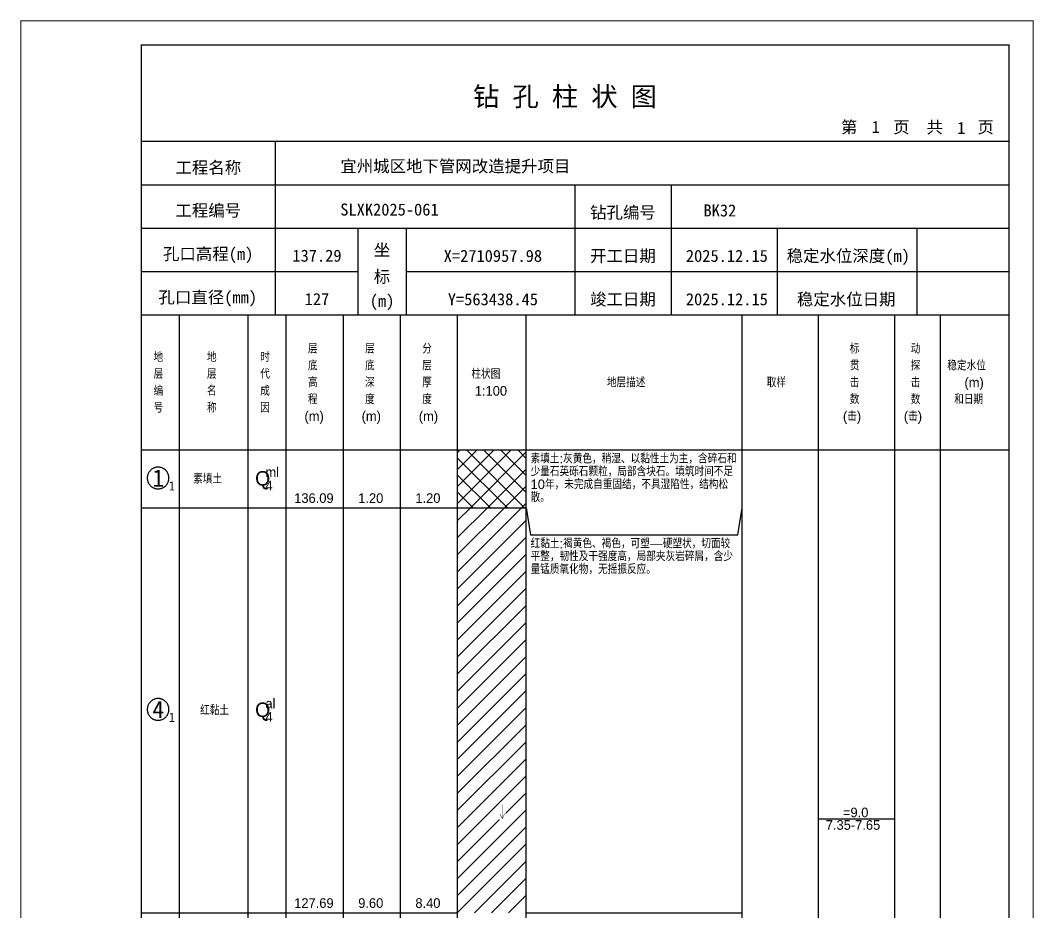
# Model space of a CAD drawing. Header units: millimetres. Extents: x 12489 to 89920, y 4630 to 4927.
# Drawn here: x 19309.3 to 19519.6, y 4741.7 to 4926.8 of the extents above; entities that cross this region are included whole.
import ezdxf
from ezdxf.enums import TextEntityAlignment as Align

# ---------------------------------------------------------------- set-up
doc = ezdxf.new("R2010")
doc.units = ezdxf.units.MM
doc.layers.add('ZZT_TC', color=7, linetype='Continuous')
doc.styles.add('成果图图块', font='', dxfattribs={"height": 2.5})
doc.styles.add('成果图模板', font='')
doc.styles.add('成果图模板标题', font='simhei.ttf')
doc.styles.add('成果图表体', font='Comfont.shx', dxfattribs={"height": 2, "bigfont": 'Hztxt12a.shx'})
doc.styles.get('成果图图块').set_extended_font_data('FangSong_GB2312')
doc.styles.get('成果图模板').set_extended_font_data('FangSong_GB2312')

# ---------------------------------------------------------------- blocks, each defined once
blk = doc.blocks.new('DCBH-1-1-969', base_point=(0.3, -0.11))
at = {"layer": 'ZZT_TC', "color": 7}
blk.add_polyline3d([(-0.19, 2.31, 0), (-0.3, 2.31, 0), (-0.41, 2.3, 0), (-0.52, 2.29, 0), (-0.63, 2.27, 0), (-0.73, 2.24, 0), (-0.84, 2.21, 0), (-0.95, 2.18, 0), (-1.05, 2.14, 0), (-1.15, 2.09, 0), (-1.25, 2.04, 0), (-1.35, 1.99, 0), (-1.44, 1.93, 0), (-1.53, 1.87, 0), (-1.62, 1.8, 0), (-1.7, 1.73, 0), (-1.78, 1.65, 0), (-1.86, 1.57, 0), (-1.93, 1.49, 0), (-2, 1.4, 0), (-2.06, 1.31, 0), (-2.12, 1.22, 0), (-2.17, 1.12, 0), (-2.22, 1.02, 0), (-2.27, 0.92, 0), (-2.31, 0.82, 0), (-2.34, 0.71, 0), (-2.37, 0.61, 0), (-2.4, 0.5, 0), (-2.41, 0.39, 0), (-2.43, 0.28, 0), (-2.44, 0.17, 0), (-2.44, 0.06, 0), (-2.44, -0.05, 0), (-2.43, -0.16, 0), (-2.41, -0.27, 0), (-2.4, -0.38, 0), (-2.37, -0.49, 0), (-2.34, -0.6, 0), (-2.31, -0.7, 0), (-2.27, -0.8, 0), (-2.22, -0.9, 0), (-2.17, -1, 0), (-2.12, -1.1, 0), (-2.06, -1.19, 0), (-2, -1.28, 0), (-1.93, -1.37, 0), (-1.86, -1.45, 0), (-1.78, -1.53, 0), (-1.7, -1.61, 0), (-1.62, -1.68, 0), (-1.53, -1.75, 0), (-1.44, -1.81, 0), (-1.35, -1.87, 0), (-1.25, -1.93, 0), (-1.15, -1.98, 0), (-1.05, -2.02, 0), (-0.95, -2.06, 0), (-0.84, -2.1, 0), (-0.73, -2.13, 0), (-0.63, -2.15, 0), (-0.52, -2.17, 0), (-0.41, -2.18, 0), (-0.3, -2.19, 0), (-0.19, -2.19, 0), (-0.08, -2.19, 0), (0.03, -2.18, 0), (0.14, -2.17, 0), (0.25, -2.15, 0), (0.36, -2.13, 0), (0.47, -2.1, 0), (0.57, -2.06, 0), (0.67, -2.02, 0), (0.77, -1.98, 0), (0.87, -1.93, 0), (0.97, -1.87, 0), (1.06, -1.81, 0), (1.15, -1.75, 0), (1.24, -1.68, 0), (1.32, -1.61, 0), (1.4, -1.53, 0), (1.48, -1.45, 0), (1.55, -1.37, 0), (1.62, -1.28, 0), (1.68, -1.19, 0), (1.74, -1.1, 0), (1.8, -1, 0), (1.85, -0.9, 0), (1.89, -0.8, 0), (1.93, -0.7, 0), (1.97, -0.6, 0), (2, -0.49, 0), (2.02, -0.38, 0), (2.04, -0.27, 0), (2.05, -0.16, 0), (2.06, -0.05, 0), (2.06, 0.06, 0), (2.06, 0.17, 0), (2.05, 0.28, 0), (2.04, 0.39, 0), (2.02, 0.5, 0), (2, 0.61, 0), (1.97, 0.71, 0), (1.93, 0.82, 0), (1.89, 0.92, 0), (1.85, 1.02, 0), (1.8, 1.12, 0), (1.74, 1.22, 0), (1.68, 1.31, 0), (1.62, 1.4, 0), (1.55, 1.49, 0), (1.48, 1.57, 0), (1.4, 1.65, 0), (1.32, 1.73, 0), (1.24, 1.8, 0), (1.15, 1.87, 0), (1.06, 1.93, 0), (0.97, 1.99, 0), (0.87, 2.04, 0), (0.77, 2.09, 0), (0.67, 2.14, 0), (0.57, 2.18, 0), (0.47, 2.21, 0), (0.36, 2.24, 0), (0.25, 2.27, 0), (0.14, 2.29, 0), (0.03, 2.3, 0), (-0.08, 2.31, 0), (-0.19, 2.31, 0)], dxfattribs=at)
at = {"style": '成果图图块'}
blk.add_text('1', height=3.57, dxfattribs=at).set_placement((-0.16, -1.74), align=Align.CENTER)
blk.add_text('1', height=1.91, dxfattribs=at).set_placement((2.03, -2.53))
blk = doc.blocks.new('DCBH-1-1-970', base_point=(0.3, -0.11))
at = {"layer": 'ZZT_TC', "color": 7}
blk.add_polyline3d([(-0.19, 2.31, 0), (-0.3, 2.31, 0), (-0.41, 2.3, 0), (-0.52, 2.29, 0), (-0.63, 2.27, 0), (-0.73, 2.24, 0), (-0.84, 2.21, 0), (-0.95, 2.18, 0), (-1.05, 2.14, 0), (-1.15, 2.09, 0), (-1.25, 2.04, 0), (-1.35, 1.99, 0), (-1.44, 1.93, 0), (-1.53, 1.87, 0), (-1.62, 1.8, 0), (-1.7, 1.73, 0), (-1.78, 1.65, 0), (-1.86, 1.57, 0), (-1.93, 1.49, 0), (-2, 1.4, 0), (-2.06, 1.31, 0), (-2.12, 1.22, 0), (-2.17, 1.12, 0), (-2.22, 1.02, 0), (-2.27, 0.92, 0), (-2.31, 0.82, 0), (-2.34, 0.71, 0), (-2.37, 0.61, 0), (-2.4, 0.5, 0), (-2.41, 0.39, 0), (-2.43, 0.28, 0), (-2.44, 0.17, 0), (-2.44, 0.06, 0), (-2.44, -0.05, 0), (-2.43, -0.16, 0), (-2.41, -0.27, 0), (-2.4, -0.38, 0), (-2.37, -0.49, 0), (-2.34, -0.6, 0), (-2.31, -0.7, 0), (-2.27, -0.8, 0), (-2.22, -0.9, 0), (-2.17, -1, 0), (-2.12, -1.1, 0), (-2.06, -1.19, 0), (-2, -1.28, 0), (-1.93, -1.37, 0), (-1.86, -1.45, 0), (-1.78, -1.53, 0), (-1.7, -1.61, 0), (-1.62, -1.68, 0), (-1.53, -1.75, 0), (-1.44, -1.81, 0), (-1.35, -1.87, 0), (-1.25, -1.93, 0), (-1.15, -1.98, 0), (-1.05, -2.02, 0), (-0.95, -2.06, 0), (-0.84, -2.1, 0), (-0.73, -2.13, 0), (-0.63, -2.15, 0), (-0.52, -2.17, 0), (-0.41, -2.18, 0), (-0.3, -2.19, 0), (-0.19, -2.19, 0), (-0.08, -2.19, 0), (0.03, -2.18, 0), (0.14, -2.17, 0), (0.25, -2.15, 0), (0.36, -2.13, 0), (0.47, -2.1, 0), (0.57, -2.06, 0), (0.67, -2.02, 0), (0.77, -1.98, 0), (0.87, -1.93, 0), (0.97, -1.87, 0), (1.06, -1.81, 0), (1.15, -1.75, 0), (1.24, -1.68, 0), (1.32, -1.61, 0), (1.4, -1.53, 0), (1.48, -1.45, 0), (1.55, -1.37, 0), (1.62, -1.28, 0), (1.68, -1.19, 0), (1.74, -1.1, 0), (1.8, -1, 0), (1.85, -0.9, 0), (1.89, -0.8, 0), (1.93, -0.7, 0), (1.97, -0.6, 0), (2, -0.49, 0), (2.02, -0.38, 0), (2.04, -0.27, 0), (2.05, -0.16, 0), (2.06, -0.05, 0), (2.06, 0.06, 0), (2.06, 0.17, 0), (2.05, 0.28, 0), (2.04, 0.39, 0), (2.02, 0.5, 0), (2, 0.61, 0), (1.97, 0.71, 0), (1.93, 0.82, 0), (1.89, 0.92, 0), (1.85, 1.02, 0), (1.8, 1.12, 0), (1.74, 1.22, 0), (1.68, 1.31, 0), (1.62, 1.4, 0), (1.55, 1.49, 0), (1.48, 1.57, 0), (1.4, 1.65, 0), (1.32, 1.73, 0), (1.24, 1.8, 0), (1.15, 1.87, 0), (1.06, 1.93, 0), (0.97, 1.99, 0), (0.87, 2.04, 0), (0.77, 2.09, 0), (0.67, 2.14, 0), (0.57, 2.18, 0), (0.47, 2.21, 0), (0.36, 2.24, 0), (0.25, 2.27, 0), (0.14, 2.29, 0), (0.03, 2.3, 0), (-0.08, 2.31, 0), (-0.19, 2.31, 0)], dxfattribs=at)
at = {"style": '成果图图块'}
blk.add_text('4', height=3.57, dxfattribs=at).set_placement((-0.16, -1.74), align=Align.CENTER)
blk.add_text('1', height=1.91, dxfattribs=at).set_placement((2.03, -2.53))
blk = doc.blocks.new('zztSLbg.dwg', base_point=(0.5, 0))
blk.add_wipeout([(-0.2, -0.2), (1.2, -0.2), (1.2, 3.2), (-0.2, 3.2)])
at = {"color": 7, "const_width": 0.1}
for points in [[(0.5, 3), (0.5, 0)], [(0, 1), (0.5, 0), (1, 1)]]:
    blk.add_lwpolyline(points, dxfattribs=at)
blk = doc.blocks.new('钻孔柱状图路桥昇龙制图梁世成校核莫家里.dwg32', base_point=(25, 236))
for p, q in [((52.82, 236), (52.82, 272)), ((25, 263), (205, 263)), ((115, 236), (115, 263)), ((135, 236), (135, 263)), ((25, 254), (205, 254)), ((70, 236), (70, 254)), ((80, 236), (80, 254)), ((157, 236), (157, 254)), ((185.95, 236), (185.95, 254)), ((25, 245), (70, 245)), ((80, 245), (205, 245))]:
    blk.add_line(p, q)
for points, const_width in [([(0, 0), (210, 0), (210, 297), (0, 297)], 0.25), ([(25, 5), (205, 5), (205, 292), (25, 292)], 0.3)]:
    blk.add_lwpolyline(points, close=True, dxfattribs=dict(const_width=const_width))
at = {"const_width": 0.3}
for points in [[(25, 272), (205, 272)], [(25, 236), (205, 236)]]:
    blk.add_lwpolyline(points, dxfattribs=at)
for s, height, style, p in [('钻 孔 柱 状 图', 4, '成果图模板标题', (93.8, 279.31)), ('第', 2.5, '成果图模板', (170.12, 273.7)), ('页', 2.5, '成果图模板', (180.96, 273.7)), ('共', 2.5, '成果图模板', (187.88, 273.7)), ('页', 2.5, '成果图模板', (198.44, 273.7)), ('工程名称', 2.5, '成果图模板', (32.07, 265.32)), ('宜州城区地下管网改造提升项目', 2.5, '成果图模板', (66.26, 265.61)), ('工程编号', 2.5, '成果图模板', (32.05, 256.41)), ('SLXK2025-061', 2.5, '成果图模板', (66.26, 256.61)), ('钻孔编号', 2.5, '成果图模板', (118.08, 256)), ('BK32', 2.5, '成果图模板', (141.61, 256.43)), ('孔口高程(m)', 2.5, '成果图模板', (29.48, 247.41)), ('坐', 2.5, '成果图模板', (73.21, 248.24)), ('开工日期', 2.5, '成果图模板', (118.08, 247)), ('稳定水位深度(m)', 2.5, '成果图模板', (158.86, 247)), ('标', 2.5, '成果图模板', (73.21, 242.7)), ('孔口直径(mm)', 2.5, '成果图模板', (28.54, 238.41)), ('(m) ', 2.5, '成果图模板', (72.38, 237.65)), ('竣工日期', 2.5, '成果图模板', (118.08, 238)), ('稳定水位日期', 2.5, '成果图模板', (160.99, 238))]:
    blk.add_text(s, height=height, dxfattribs=dict(style=style)).set_placement(p)
at = {"style": '成果图模板'}
for s, p in [('1', (177.35, 273.74)), ('1', (195.08, 273.53)), ('137.29', (61.43, 247.04)), ('X=2710957.98', (97.92, 247)), ('2025.12.15', (146.46, 247)), ('127', (61.43, 238.04)), ('Y=563438.45', (97.92, 238)), ('2025.12.15', (146.46, 238))]:
    blk.add_text(s, height=2.5, dxfattribs=at).set_placement(p, align=Align.CENTER)

msp = doc.modelspace()

# ---------------------------------------------------------------- hatches: boundary and pattern name
at = {"linetype": 'Continuous'}
h = msp.add_hatch(dxfattribs=at)
h.set_pattern_fill('GKSTT', scale=0.5, style=0, pattern_type=2)
h.set_pattern_definition([(45, (0, 0), (-1.76776695, 1.76776695), []), (135, (0, 0), (-1.76776695, -1.76776695), [])])
h.paths.add_polyline_path([(19400.06, 4825.71), (19414.29, 4825.71), (19414.29, 4837.71), (19400.06, 4837.71)])
h = msp.add_hatch(dxfattribs=at)
h.set_pattern_fill('GKNXT', scale=0.5, style=0, pattern_type=2)
h.set_pattern_definition([(45, (0, 0), (-1.76776695, 1.76776695), [])])
h.paths.add_polyline_path([(19400.06, 4741.71), (19414.29, 4741.71), (19414.29, 4825.71), (19400.06, 4825.71)])

# ---------------------------------------------------------------- linework, layer by layer
at = {"color": 0}
for p, q in [((19334.45, 4837.71), (19342.35, 4837.71)), ((19334.45, 4825.71), (19334.45, 4837.71)), ((19342.35, 4825.71), (19342.35, 4837.71)), ((19334.45, 4825.71), (19342.35, 4825.71)), ((19334.45, 4825.71), (19342.35, 4825.71)), ((19334.45, 4741.71), (19334.45, 4825.71)), ((19342.35, 4741.71), (19342.35, 4825.71)), ((19334.45, 4741.71), (19342.35, 4741.71))]:
    msp.add_line(p, q, dxfattribs=at)
for points in [[(19334.45, 4865.71), (19342.35, 4865.71)], [(19334.45, 4837.71), (19334.45, 4865.71)], [(19342.35, 4837.71), (19342.35, 4865.71)], [(19342.35, 4865.71), (19356.58, 4865.71)], [(19342.35, 4837.71), (19342.35, 4865.71)], [(19356.58, 4837.71), (19356.58, 4865.71)], [(19356.58, 4865.71), (19364.49, 4865.71)], [(19356.58, 4837.71), (19356.58, 4865.71)], [(19364.49, 4837.71), (19364.49, 4865.71)], [(19364.49, 4865.71), (19376.35, 4865.71)], [(19364.49, 4837.71), (19364.49, 4865.71)], [(19376.35, 4837.71), (19376.35, 4865.71)], [(19376.35, 4865.71), (19388.2, 4865.71)], [(19376.35, 4837.71), (19376.35, 4865.71)], [(19388.2, 4837.71), (19388.2, 4865.71)], [(19388.2, 4865.71), (19400.06, 4865.71)], [(19388.2, 4837.71), (19388.2, 4865.71)], [(19400.06, 4837.71), (19400.06, 4865.71)], [(19400.06, 4865.71), (19414.29, 4865.71)], [(19400.06, 4837.71), (19400.06, 4865.71)], [(19414.29, 4837.71), (19414.29, 4865.71)], [(19414.29, 4865.71), (19459.11, 4865.71)], [(19414.29, 4837.71), (19414.29, 4865.71)], [(19459.11, 4837.71), (19459.11, 4865.71)], [(19459.11, 4865.71), (19474.92, 4865.71)], [(19459.11, 4837.71), (19459.11, 4865.71)], [(19474.92, 4837.71), (19474.92, 4865.71)], [(19474.92, 4865.71), (19490.73, 4865.71)], [(19474.92, 4837.71), (19474.92, 4865.71)], [(19490.73, 4837.71), (19490.73, 4865.71)], [(19490.73, 4865.71), (19500.22, 4865.71)], [(19490.73, 4837.71), (19490.73, 4865.71)], [(19500.22, 4837.71), (19500.22, 4865.71)], [(19500.22, 4865.71), (19514.45, 4865.71)], [(19500.22, 4837.71), (19500.22, 4865.71)], [(19514.45, 4837.71), (19514.45, 4865.71)], [(19334.45, 4837.71), (19342.35, 4837.71)], [(19334.45, 4643.71), (19334.45, 4837.71)], [(19334.45, 4837.71), (19342.35, 4837.71)], [(19342.35, 4643.71), (19342.35, 4837.71)], [(19342.35, 4837.71), (19356.58, 4837.71)], [(19342.35, 4643.71), (19342.35, 4837.71)], [(19342.35, 4837.71), (19356.58, 4837.71)], [(19342.35, 4837.71), (19356.58, 4837.71)], [(19342.35, 4825.71), (19342.35, 4837.71)], [(19356.58, 4643.71), (19356.58, 4837.71)], [(19356.58, 4825.71), (19356.58, 4837.71)], [(19356.58, 4837.71), (19364.49, 4837.71)], [(19356.58, 4643.71), (19356.58, 4837.71)], [(19356.58, 4837.71), (19364.49, 4837.71)], [(19356.58, 4837.71), (19364.49, 4837.71)], [(19356.58, 4825.71), (19356.58, 4837.71)], [(19364.49, 4643.71), (19364.49, 4837.71)], [(19364.49, 4825.71), (19364.49, 4837.71)], [(19364.49, 4837.71), (19376.35, 4837.71)], [(19364.49, 4643.71), (19364.49, 4837.71)], [(19364.49, 4837.71), (19376.35, 4837.71)], [(19364.49, 4837.71), (19376.35, 4837.71)], [(19364.49, 4825.71), (19364.49, 4837.71)], [(19376.35, 4643.71), (19376.35, 4837.71)], [(19376.35, 4825.71), (19376.35, 4837.71)], [(19376.35, 4837.71), (19388.2, 4837.71)], [(19376.35, 4643.71), (19376.35, 4837.71)], [(19376.35, 4837.71), (19388.2, 4837.71)], [(19376.35, 4837.71), (19388.2, 4837.71)], [(19376.35, 4825.71), (19376.35, 4837.71)], [(19388.2, 4643.71), (19388.2, 4837.71)], [(19388.2, 4825.71), (19388.2, 4837.71)], [(19388.2, 4837.71), (19400.06, 4837.71)], [(19388.2, 4643.71), (19388.2, 4837.71)], [(19388.2, 4837.71), (19400.06, 4837.71)], [(19388.2, 4837.71), (19400.06, 4837.71)], [(19388.2, 4825.71), (19388.2, 4837.71)], [(19400.06, 4643.71), (19400.06, 4837.71)], [(19400.06, 4825.71), (19400.06, 4837.71)], [(19400.06, 4837.71), (19414.29, 4837.71)], [(19400.06, 4643.71), (19400.06, 4837.71)], [(19400.06, 4837.71), (19414.29, 4837.71)], [(19414.29, 4643.71), (19414.29, 4837.71)], [(19414.29, 4837.71), (19459.11, 4837.71)], [(19414.29, 4643.71), (19414.29, 4837.71)], [(19414.29, 4837.71), (19459.11, 4837.71)], [(19414.29, 4825.71), (19414.29, 4837.71)], [(19459.11, 4643.71), (19459.11, 4837.71)], [(19459.11, 4825.71), (19459.11, 4837.71)], [(19459.11, 4837.71), (19474.92, 4837.71)], [(19459.11, 4643.71), (19459.11, 4837.71)], [(19459.11, 4837.71), (19474.92, 4837.71)], [(19474.92, 4643.71), (19474.92, 4837.71)], [(19474.92, 4837.71), (19490.73, 4837.71)], [(19474.92, 4643.71), (19474.92, 4837.71)], [(19474.92, 4837.71), (19490.73, 4837.71)], [(19490.73, 4643.71), (19490.73, 4837.71)], [(19490.73, 4837.71), (19500.22, 4837.71)], [(19490.73, 4643.71), (19490.73, 4837.71)], [(19490.73, 4837.71), (19500.22, 4837.71)], [(19500.22, 4643.71), (19500.22, 4837.71)], [(19500.22, 4837.71), (19514.45, 4837.71)], [(19500.22, 4643.71), (19500.22, 4837.71)], [(19500.22, 4837.71), (19514.45, 4837.71)], [(19514.45, 4643.71), (19514.45, 4837.71)], [(19342.35, 4825.71), (19356.58, 4825.71)], [(19342.35, 4825.71), (19356.58, 4825.71)], [(19342.35, 4741.71), (19342.35, 4825.71)], [(19356.58, 4741.71), (19356.58, 4825.71)], [(19356.58, 4825.71), (19364.49, 4825.71)], [(19356.58, 4825.71), (19364.49, 4825.71)], [(19356.58, 4741.71), (19356.58, 4825.71)], [(19364.49, 4741.71), (19364.49, 4825.71)], [(19364.49, 4825.71), (19376.35, 4825.71)], [(19364.49, 4825.71), (19376.35, 4825.71)], [(19364.49, 4741.71), (19364.49, 4825.71)], [(19376.35, 4741.71), (19376.35, 4825.71)], [(19376.35, 4825.71), (19388.2, 4825.71)], [(19376.35, 4825.71), (19388.2, 4825.71)], [(19376.35, 4741.71), (19376.35, 4825.71)], [(19388.2, 4741.71), (19388.2, 4825.71)], [(19388.2, 4825.71), (19400.06, 4825.71)], [(19388.2, 4825.71), (19400.06, 4825.71)], [(19388.2, 4741.71), (19388.2, 4825.71)], [(19400.06, 4741.71), (19400.06, 4825.71)], [(19414.29, 4825.71), (19415.19, 4820.11)], [(19414.29, 4741.71), (19414.29, 4825.71)], [(19458.22, 4820.11), (19459.11, 4825.71)], [(19459.11, 4741.71), (19459.11, 4825.71)], [(19415.19, 4820.11), (19458.22, 4820.11)], [(19474.92, 4761.21), (19490.73, 4761.21)], [(19342.35, 4741.71), (19356.58, 4741.71)], [(19356.58, 4741.71), (19364.49, 4741.71)], [(19364.49, 4741.71), (19376.35, 4741.71)], [(19376.35, 4741.71), (19388.2, 4741.71)], [(19388.2, 4741.71), (19400.06, 4741.71)], [(19414.29, 4741.71), (19459.11, 4741.71)]]:
    msp.add_lwpolyline(points, dxfattribs=at)
at = {"color": 7, "flags": 128}
msp.add_lwpolyline([(19400.06, 4825.71), (19414.29, 4825.71)], dxfattribs=at)

# ---------------------------------------------------------------- block references
for name, p in [('DCBH-1-1-969', (19338.4, 4831.71)), ('DCBH-1-1-970', (19338.4, 4783.71))]:
    msp.add_blockref(name, p)

# ---------------------------------------------------------------- texts
at = {"color": 0, "style": '成果图表体'}
for s, height, p in [('层', 2, (19369, 4857.71)), ('层', 2, (19380.85, 4857.71)), ('分', 2, (19392.71, 4857.71)), ('标', 2, (19481.41, 4857.71)), ('动', 2, (19494.05, 4857.71)), ('地', 2, (19336.98, 4855.96)), ('地', 2, (19348.05, 4855.96)), ('时', 2, (19359.11, 4855.96)), ('底', 2, (19369, 4854.21)), ('底', 2, (19380.85, 4854.21)), ('层', 2, (19392.71, 4854.21)), ('贯', 2, (19481.41, 4854.21)), ('探', 2, (19494.05, 4854.21)), ('稳定水位', 2, (19501.65, 4854.21)), ('层', 2, (19336.98, 4852.46)), ('层', 2, (19348.05, 4852.46)), ('代', 2, (19359.11, 4852.46)), ('高', 2, (19369, 4850.71)), ('深', 2, (19380.85, 4850.71)), ('厚', 2, (19392.71, 4850.71)), ('柱状图', 2, (19402.91, 4852.46)), ('地层描述', 2, (19431.02, 4850.71)), ('取样', 2, (19464.18, 4850.71)), ('击', 2, (19481.41, 4850.71)), ('击', 2, (19494.05, 4850.71)), ('(m)', 2, (19505.2, 4850.71)), ('编', 2, (19336.98, 4848.96)), ('名', 2, (19348.05, 4848.96)), ('成', 2, (19359.11, 4848.96)), ('1:100', 2, (19403.62, 4848.96)), ('程', 2, (19369, 4847.21)), ('度', 2, (19380.85, 4847.21)), ('度', 2, (19392.71, 4847.21)), ('数', 2, (19481.41, 4847.21)), ('数', 2, (19494.05, 4847.21)), ('和日期', 2, (19503.07, 4847.21)), ('号', 2, (19336.98, 4845.46)), ('称', 2, (19348.05, 4845.46)), ('因', 2, (19359.11, 4845.46)), ('(m)', 2, (19368.28, 4843.71)), ('(m)', 2, (19380.14, 4843.71)), ('(m)', 2, (19392, 4843.71)), ('(击)', 2, (19479.99, 4843.71)), ('(击)', 2, (19492.63, 4843.71)), ('ml', 2, (19360.18, 4832.11)), ('素填土', 2, (19345.2, 4830.71)), ('Q', 3, (19358.05, 4830.31)), ('4', 2, (19360.18, 4829.31)), ('136.09', 2, (19366.15, 4826.71)), ('1.20', 2, (19379.43, 4826.71)), ('1.20', 2, (19391.29, 4826.71)), ('Q', 3, (19358.05, 4782.31)), ('al', 2, (19360.18, 4784.11)), ('红黏土', 2, (19346.63, 4782.71)), ('4', 2, (19360.18, 4781.31)), ('=9.0', 2, (19479.99, 4761.51)), ('7.35-7.65', 2, (19476.43, 4758.91)), ('127.69', 2, (19366.15, 4742.71)), ('9.60', 2, (19379.43, 4742.71)), ('8.40', 2, (19391.29, 4742.71))]:
    msp.add_text(s, height=height, dxfattribs=at).set_placement(p)
at = {"color": 0, "char_height": 2, "width": 43.0292, "attachment_point": 1, "line_spacing_factor": 0.8, "style": '成果图表体'}
for s, insert in [('素填土:灰黄色，稍湿、以黏性土为主，含碎石和少量石英砾石颗粒，局部含块石。填筑时间不足10年，未完成自重固结，不具湿陷性，结构松散。', (19415.19, 4836.91)), ('红黏土:褐黄色、褐色，可塑—硬塑状，切面较平整，韧性及干强度高，局部夹灰岩碎屑，含少量锰质氧化物，无摇振反应。', (19415.19, 4819.31))]:
    msp.add_mtext(s, dxfattribs=dict(at, insert=insert))

# ---------------------------------------------------------------- next in the draw order: block references
msp.add_blockref('zztSLbg.dwg', (19409.31, 4761.21))

# ---------------------------------------------------------------- next in the draw order: block references
msp.add_blockref('钻孔柱状图路桥昇龙制图梁世成校核莫家里.dwg32', (19334.45, 4865.71))

doc.saveas('drawing.dxf')
